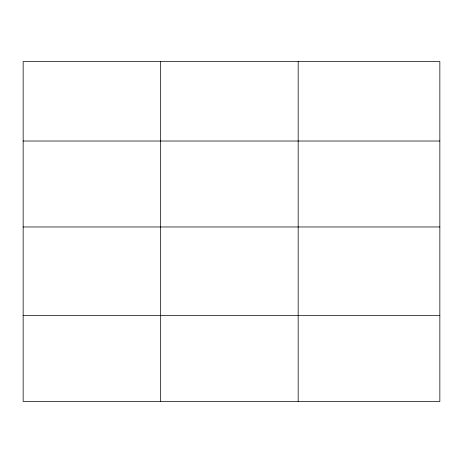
<?xml version="1.0" encoding="UTF-8"?>
<svg xmlns="http://www.w3.org/2000/svg" width="463" height="463" viewBox="0 0 463 463"><rect width="100%" height="100%" fill="white"/><g stroke="black" fill="none" stroke-linecap="round" stroke-linejoin="round"><path stroke-width="0.69" d="M439.85 226.963L439.85 61.544L23.15 61.544L23.15 401.456L439.85 401.456L439.85 226.963L23.15 226.963M23.15 141.018L439.85 141.018M23.15 315.511L439.85 315.511M298.172 61.544L298.172 401.456M160.661 61.544L160.661 401.456"/></g></svg>
